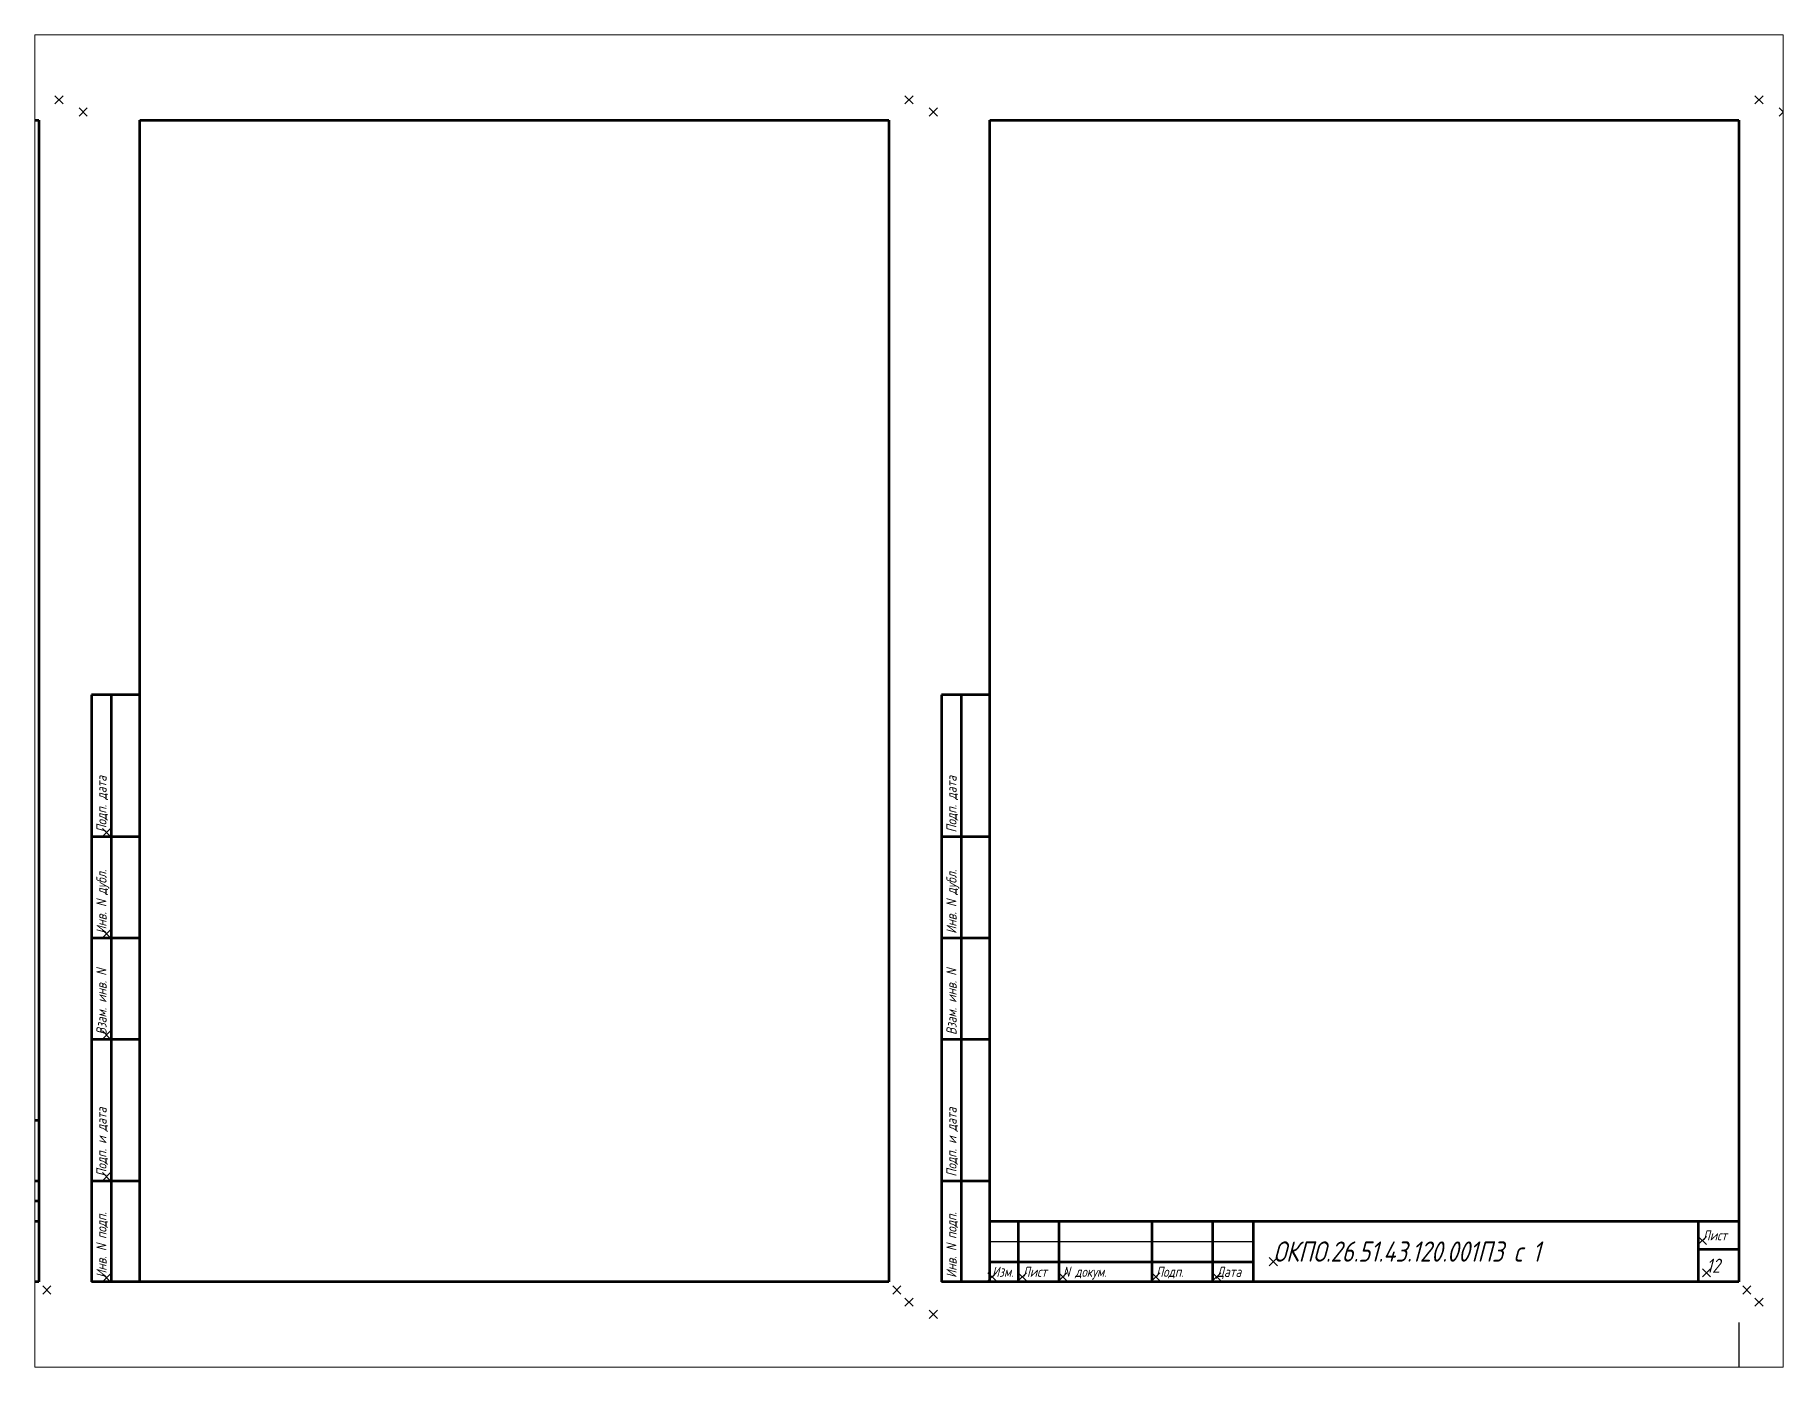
# Paper-space layout 'Layout1' of a CAD drawing. Header units: inches. Extents: x 1.05 to 9.45, y 0.8 to 7.2.
# The model-space entities are those that its viewports show. They can reach past a viewport. Long polylines and large blocks are cut down to what shows.
import ezdxf

# ---------------------------------------------------------------- set-up
doc = ezdxf.new("R2010")
doc.units = ezdxf.units.IN
doc.header["$MEASUREMENT"] = 0
doc.header["$PDMODE"] = 3
doc.header["$PDSIZE"] = -2
for name, color, linetype, lineweight in [('Layer1', 1, 'Continuous', 53), ('Layer3', 3, 'Continuous', 30), ('Layer4', 4, 'Continuous', 25), ('Layer6', 7, 'Continuous', 53)]:
    doc.layers.add(name, color=color, linetype=linetype, lineweight=lineweight)
doc.layers.add('Layer2', color=2, linetype='Continuous', plot=False)
doc.styles.add('2.5', font='gost.shx', dxfattribs={"oblique": 15, "height": 2.5})
doc.styles.add('3.5', font='gost.shx', dxfattribs={"oblique": 15, "height": 3.5})
doc.styles.add('5', font='gost.shx', dxfattribs={"oblique": 15, "height": 5})

msp = doc.modelspace()

# ---------------------------------------------------------------- linework, layer by layer
at = {"layer": 'Layer1'}
for p, q in [((-190, -5), (-5, -5)), ((-5, -5), (-5, -292)), ((20, -5), (205, -5)), ((20, -292), (20, -5)), ((205, -5), (205, -292)), ((230, -5), (415, -5)), ((230, -292), (230, -5)), ((415, -5), (415, -292)), ((20, -147), (8, -147)), ((8, -147), (8, -292)), ((13, -292), (13, -147)), ((230, -147), (218, -147)), ((218, -147), (218, -292)), ((223, -292), (223, -147)), ((440, -147), (428, -147)), ((428, -147), (428, -292)), ((8, -182), (20, -182)), ((218, -182), (230, -182)), ((428, -182), (440, -182)), ((8, -207), (20, -207)), ((218, -207), (230, -207)), ((428, -207), (440, -207)), ((8, -232), (20, -232)), ((218, -232), (230, -232)), ((428, -232), (440, -232)), ((-190, -252), (-5, -252)), ((-202, -267), (-5, -267)), ((8, -267), (20, -267)), ((218, -267), (230, -267)), ((428, -267), (440, -267)), ((-55, -272), (-5, -272)), ((-55, -277), (-5, -277)), ((230, -277), (415, -277)), ((237, -277), (237, -292)), ((247, -277), (247, -292)), ((270, -277), (270, -292)), ((285, -277), (285, -292)), ((295, -277), (295, -292)), ((405, -277), (405, -292)), ((415, -284), (405, -284)), ((230, -287), (295, -287)), ((-5, -292), (-202, -292)), ((205, -292), (8, -292)), ((415, -292), (218, -292)), ((835, -292), (428, -292))]:
    msp.add_line(p, q, dxfattribs=at)
at = {"layer": 'Layer2'}
msp.add_line((415, -302), (415, -589), dxfattribs=at)
for p in [(0, 0), (210, 0), (420, 0), (6, -3), (216, -3), (426, -3), (11.75, -181), (11.75, -206), (11.75, -231), (11.75, -266), (406, -281.75), (300, -287), (407, -289.75), (-3, -294), (11.75, -291), (207, -294), (230.5, -290.75), (238, -290.75), (248, -290.75), (271, -290.75), (286, -290.75), (417, -294), (210, -297), (420, -297), (216, -300)]:
    msp.add_point(p, dxfattribs=at)
at = {"layer": 'Layer3'}
msp.add_line((230, -282), (295, -282), dxfattribs=at)

# ---------------------------------------------------------------- texts
at = {"layer": 'Layer2', "style": '3.5', "oblique": 15}
msp.add_text('12', height=3.5, dxfattribs=at).set_placement((407, -289.75))
at = {"layer": 'Layer4', "style": '2.5', "oblique": 15}
for s, p in [('Подп. дата', (11.75, -181)), ('Подп. дата', (221.75, -181)), ('Инв. N дубл.', (11.75, -206)), ('Инв. N дубл.', (221.75, -206)), ('Взам. инв. N', (11.75, -231)), ('Взам. инв. N', (221.75, -231)), ('Подп. и дата', (11.75, -266)), ('Подп. и дата', (221.75, -266)), ('Инв. N подп.', (11.75, -291)), ('Инв. N подп.', (221.75, -291))]:
    msp.add_text(s, height=2.5, rotation=90, dxfattribs=at).set_placement(p)
for s, p in [('Лист', (406, -281.75)), ('Изм.', (230.5, -290.75)), ('Лист', (238, -290.75)), ('N докум.', (248, -290.75)), ('Подп.', (271, -290.75)), ('Дата', (286, -290.75))]:
    msp.add_text(s, height=2.5, dxfattribs=at).set_placement(p)
at = {"layer": 'Layer6', "style": '5', "oblique": 15}
msp.add_text('ОКПО.26.51.43.120.001ПЗ с 1 ', height=5, dxfattribs=at).set_placement((300, -287))

psp = doc.layouts.get("Layout1")

# ---------------------------------------------------------------- viewports
at = {"layer": 'Layer4', "view_target_point": (210, -148.5)}
psp.add_viewport(center=(5.25, 4), size=(8.4, 6.4), view_center_point=(0, 0), view_height=329.041145, dxfattribs=at)

doc.saveas('drawing.dxf')
